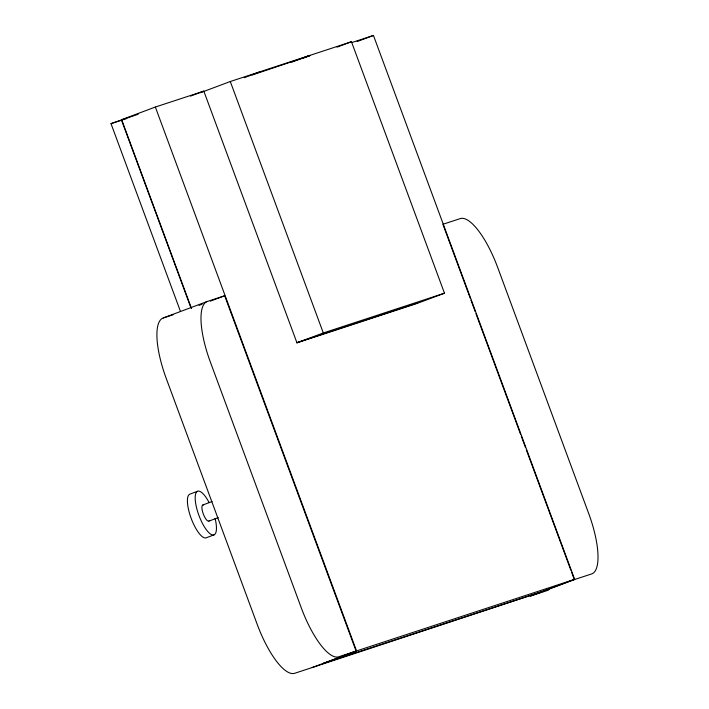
<?xml version="1.0" encoding="UTF-8"?>
<svg xmlns="http://www.w3.org/2000/svg" width="709" height="709" viewBox="0 0 709 709"><rect width="100%" height="100%" fill="white"/><g stroke="black" fill="none" stroke-linecap="round" stroke-linejoin="round"><path stroke-width="1.06" d="M180.494 311.508L111.003 123.632L138.149 114.246M200.479 92.684L230.292 81.517L351.46 41.742L444.472 293.198L418.133 303.071L296.965 342.837L203.82 91.133L155.351 107.041L121.647 119.661L191.527 308.575M190.544 96.105L203.82 91.133M244.242 77.706L260.682 71.556M252.209 74.994L309.922 55.621L303.762 57.925M291.683 62.179L309.142 55.648M337.067 47.14L351.46 41.742M357.106 41.574L373.448 35.45L574.644 579.359L540.94 591.98L322.568 663.659M163.283 317.96L207.356 301.449L224.664 295.768L356.104 651.084L312.022 667.594L294.714 673.275A58.289 18.204 69.5 0 1 257.181 624.292L166.19 378.305A58.289 18.204 69.5 0 1 163.283 317.96L173.457 314.619M199.043 305.366L202.118 304.214M210.316 301.148L224.664 295.768M296.965 342.837L323.313 332.973L444.472 293.198M197.448 491.319L189.666 494.235A23.317 7.285 69.5 0 0 191.474 519.183A23.317 7.285 69.5 0 0 206.416 537.732L214.198 534.816M202.73 505.03L212.062 501.538M208.916 521.106L218.257 517.614M322.843 663.571L356.547 650.951L574.644 579.359M540.666 592.068L312.199 667.541M470.182 298.055L442.895 224.292L460.203 218.611A58.289 18.204 69.5 0 1 497.736 267.594L588.727 513.582A58.289 18.204 69.5 0 1 591.643 573.927L574.334 579.607L530.252 596.118L547.561 590.429A58.289 18.204 69.5 0 0 548.996 589.728M351.797 42.558L373.448 35.45M111.003 123.632L126.725 118.474M296.832 342.589L416.954 303.16M356.104 651.084L338.796 656.773A58.289 18.204 69.5 0 1 301.263 607.79L210.272 361.803A58.289 18.204 69.5 0 1 207.356 301.449M470.953 300.137L475.181 311.561M475.952 313.644L520.53 434.156M521.301 436.239L525.529 447.663M526.291 449.736L570.878 570.258M571.64 572.331L574.334 579.607M230.292 81.517L323.313 332.973M155.351 107.041L356.547 650.951M121.372 119.75L190.872 307.626M209.439 520.53A8.614 2.694 69.5 0 1 203.394 514.255A8.614 2.694 69.5 0 1 203.465 504.994M215.102 518.439A23.317 7.285 69.5 0 1 208.313 532.113A23.317 7.285 69.5 0 1 195.188 497.31A23.317 7.285 69.5 0 1 209.137 502.628"/></g></svg>
